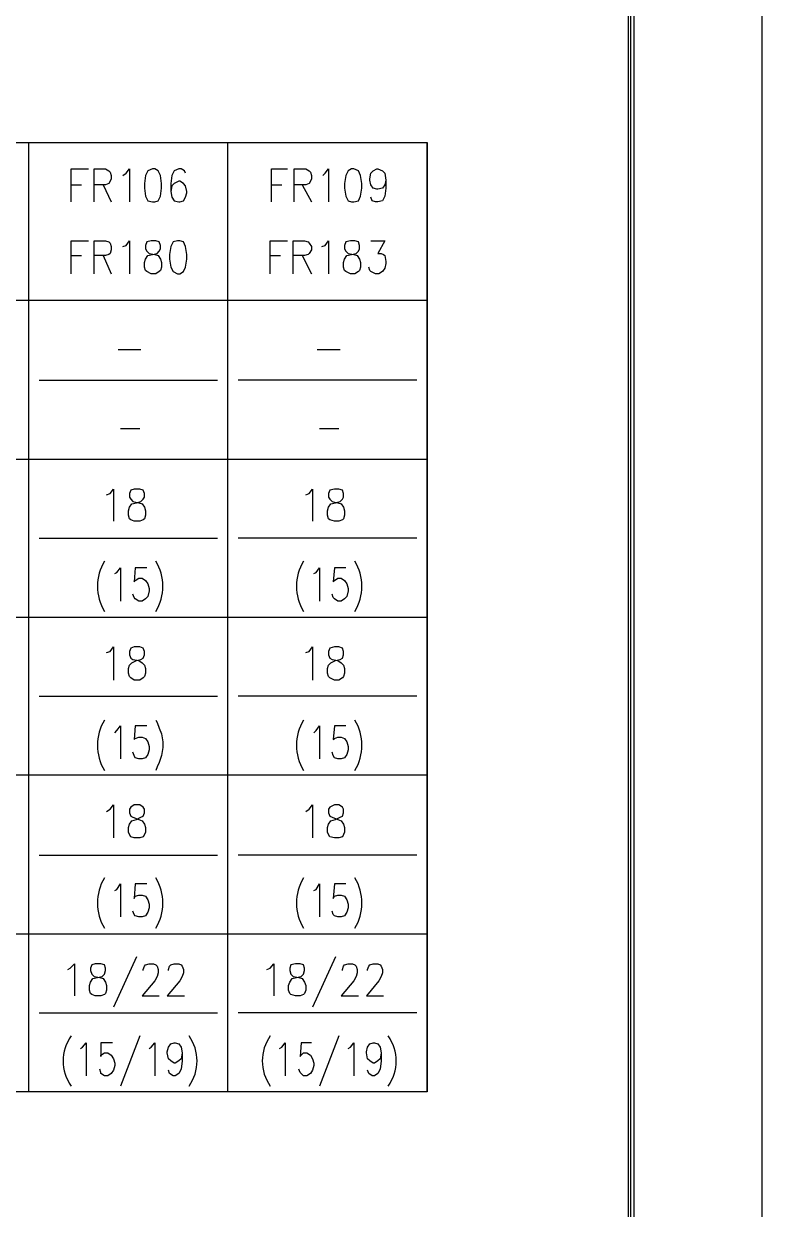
# Model space of a CAD drawing. Header units: millimetres. Extents: x 0.6 to 49, y 0.3 to 23.1.
# Drawn here: x 46.898 to 49.049, y 3.735 to 7.189 of the extents above; entities that cross this region are included whole.
import ezdxf

# ---------------------------------------------------------------- set-up
doc = ezdxf.new("R2010")
doc.units = ezdxf.units.MM
doc.layers.add('PDF_Geometry', color=7, linetype='Continuous')

msp = doc.modelspace()

# ---------------------------------------------------------------- linework, layer by layer
at = {"layer": 'PDF_Geometry', "lineweight": 25}
for points in [[(0.6028, 23.1), (0.6028, 0.28), (49.0494, 0.28), (49.0494, 23.1)], [(1.5528, 22.7267), (1.5528, 0.6533), (48.6761, 0.6533), (48.6761, 22.7267)], [(48.0728, 6.8433), (48.0728, 4.0767), (39.0728, 4.0767), (39.0728, 6.8433)], [(47.2728, 6.7667), (47.2594, 6.76), (47.2528, 6.7467), (47.2494, 6.7233), (47.2494, 6.71), (47.2528, 6.6867), (47.2594, 6.6733), (47.2728, 6.67), (47.2794, 6.67), (47.2894, 6.6733), (47.2961, 6.6867), (47.2994, 6.71), (47.2994, 6.7233), (47.2961, 6.7467), (47.2894, 6.76), (47.2794, 6.7667)], [(47.8528, 6.7667), (47.8428, 6.76), (47.8361, 6.7467), (47.8328, 6.7233), (47.8328, 6.71), (47.8361, 6.6867), (47.8428, 6.6733), (47.8528, 6.67), (47.8594, 6.67), (47.8728, 6.6733), (47.8794, 6.6867), (47.8828, 6.71), (47.8828, 6.7233), (47.8794, 6.7467), (47.8728, 6.76), (47.8594, 6.7667)], [(47.2694, 6.5567), (47.2561, 6.5533), (47.2528, 6.5433), (47.2528, 6.5333), (47.2561, 6.5267), (47.2628, 6.52), (47.2794, 6.5167), (47.2894, 6.5133), (47.2961, 6.5033), (47.2994, 6.4933), (47.2994, 6.48), (47.2961, 6.47), (47.2928, 6.4667), (47.2828, 6.46), (47.2694, 6.46), (47.2561, 6.4667), (47.2528, 6.47), (47.2494, 6.48), (47.2494, 6.4933), (47.2528, 6.5033), (47.2594, 6.5133), (47.2728, 6.5167), (47.2861, 6.52), (47.2928, 6.5267), (47.2961, 6.5333), (47.2961, 6.5433), (47.2928, 6.5533), (47.2828, 6.5567)], [(47.3461, 6.5567), (47.3328, 6.5533), (47.3261, 6.54), (47.3228, 6.5167), (47.3228, 6.5033), (47.3261, 6.48), (47.3328, 6.4667), (47.3461, 6.46), (47.3528, 6.46), (47.3628, 6.4667), (47.3694, 6.48), (47.3728, 6.5033), (47.3728, 6.5167), (47.3694, 6.54), (47.3628, 6.5533), (47.3528, 6.5567)], [(47.8494, 6.5567), (47.8361, 6.5533), (47.8328, 6.5433), (47.8328, 6.5333), (47.8361, 6.5267), (47.8428, 6.52), (47.8594, 6.5167), (47.8694, 6.5133), (47.8761, 6.5033), (47.8794, 6.4933), (47.8794, 6.48), (47.8761, 6.47), (47.8728, 6.4667), (47.8628, 6.46), (47.8494, 6.46), (47.8361, 6.4667), (47.8328, 6.47), (47.8294, 6.48), (47.8294, 6.4933), (47.8328, 6.5033), (47.8394, 6.5133), (47.8528, 6.5167), (47.8661, 6.52), (47.8728, 6.5267), (47.8761, 6.5333), (47.8761, 6.5433), (47.8728, 6.5533), (47.8628, 6.5567)], [(47.2194, 5.8333), (47.2094, 5.83), (47.2061, 5.82), (47.2061, 5.81), (47.2094, 5.8033), (47.2161, 5.7967), (47.2328, 5.7933), (47.2428, 5.79), (47.2494, 5.78), (47.2528, 5.77), (47.2528, 5.7567), (47.2494, 5.7467), (47.2461, 5.7433), (47.2361, 5.74), (47.2194, 5.74), (47.2094, 5.7433), (47.2061, 5.7467), (47.2028, 5.7567), (47.2028, 5.77), (47.2061, 5.78), (47.2128, 5.79), (47.2261, 5.7933), (47.2394, 5.7967), (47.2461, 5.8033), (47.2494, 5.81), (47.2494, 5.82), (47.2461, 5.83), (47.2361, 5.8333)], [(47.8028, 5.8333), (47.7894, 5.83), (47.7861, 5.82), (47.7861, 5.81), (47.7894, 5.8033), (47.7961, 5.7967), (47.8128, 5.7933), (47.8228, 5.79), (47.8294, 5.78), (47.8328, 5.77), (47.8328, 5.7567), (47.8294, 5.7467), (47.8261, 5.7433), (47.8161, 5.74), (47.8028, 5.74), (47.7894, 5.7433), (47.7861, 5.7467), (47.7828, 5.7567), (47.7828, 5.77), (47.7861, 5.78), (47.7928, 5.79), (47.8061, 5.7933), (47.8194, 5.7967), (47.8261, 5.8033), (47.8294, 5.81), (47.8294, 5.82), (47.8261, 5.83), (47.8161, 5.8333)], [(47.2194, 5.3733), (47.2094, 5.37), (47.2061, 5.36), (47.2061, 5.35), (47.2094, 5.34), (47.2161, 5.3367), (47.2328, 5.3333), (47.2428, 5.3267), (47.2494, 5.32), (47.2528, 5.31), (47.2528, 5.2967), (47.2494, 5.2867), (47.2461, 5.2833), (47.2361, 5.2767), (47.2194, 5.2767), (47.2094, 5.2833), (47.2061, 5.2867), (47.2028, 5.2967), (47.2028, 5.31), (47.2061, 5.32), (47.2128, 5.3267), (47.2261, 5.3333), (47.2394, 5.3367), (47.2461, 5.34), (47.2494, 5.35), (47.2494, 5.36), (47.2461, 5.37), (47.2361, 5.3733)], [(47.8028, 5.3733), (47.7894, 5.37), (47.7861, 5.36), (47.7861, 5.35), (47.7894, 5.34), (47.7961, 5.3367), (47.8128, 5.3333), (47.8228, 5.3267), (47.8294, 5.32), (47.8328, 5.31), (47.8328, 5.2967), (47.8294, 5.2867), (47.8261, 5.2833), (47.8161, 5.2767), (47.8028, 5.2767), (47.7894, 5.2833), (47.7861, 5.2867), (47.7828, 5.2967), (47.7828, 5.31), (47.7861, 5.32), (47.7928, 5.3267), (47.8061, 5.3333), (47.8194, 5.3367), (47.8261, 5.34), (47.8294, 5.35), (47.8294, 5.36), (47.8261, 5.37), (47.8161, 5.3733)], [(47.2194, 4.9133), (47.2094, 4.9067), (47.2061, 4.9), (47.2061, 4.89), (47.2094, 4.88), (47.2161, 4.8767), (47.2328, 4.87), (47.2428, 4.8667), (47.2494, 4.8567), (47.2528, 4.8467), (47.2528, 4.8333), (47.2494, 4.8267), (47.2461, 4.82), (47.2361, 4.8167), (47.2194, 4.8167), (47.2094, 4.82), (47.2061, 4.8267), (47.2028, 4.8333), (47.2028, 4.8467), (47.2061, 4.8567), (47.2128, 4.8667), (47.2261, 4.87), (47.2394, 4.8767), (47.2461, 4.88), (47.2494, 4.89), (47.2494, 4.9), (47.2461, 4.9067), (47.2361, 4.9133)], [(47.8028, 4.9133), (47.7894, 4.9067), (47.7861, 4.9), (47.7861, 4.89), (47.7894, 4.88), (47.7961, 4.8767), (47.8128, 4.87), (47.8228, 4.8667), (47.8294, 4.8567), (47.8328, 4.8467), (47.8328, 4.8333), (47.8294, 4.8267), (47.8261, 4.82), (47.8161, 4.8167), (47.8028, 4.8167), (47.7894, 4.82), (47.7861, 4.8267), (47.7828, 4.8333), (47.7828, 4.8467), (47.7861, 4.8567), (47.7928, 4.8667), (47.8061, 4.87), (47.8194, 4.8767), (47.8261, 4.88), (47.8294, 4.89), (47.8294, 4.9), (47.8261, 4.9067), (47.8161, 4.9133)], [(47.1061, 4.45), (47.0961, 4.4467), (47.0928, 4.4367), (47.0928, 4.43), (47.0961, 4.42), (47.1028, 4.4133), (47.1194, 4.41), (47.1294, 4.4067), (47.1361, 4.3967), (47.1394, 4.3867), (47.1394, 4.3733), (47.1361, 4.3633), (47.1328, 4.36), (47.1228, 4.3567), (47.1061, 4.3567), (47.0961, 4.36), (47.0928, 4.3633), (47.0894, 4.3733), (47.0894, 4.3867), (47.0928, 4.3967), (47.0994, 4.4067), (47.1128, 4.41), (47.1261, 4.4133), (47.1328, 4.42), (47.1361, 4.43), (47.1361, 4.4367), (47.1328, 4.4467), (47.1228, 4.45)], [(47.6894, 4.45), (47.6761, 4.4467), (47.6728, 4.4367), (47.6728, 4.43), (47.6761, 4.42), (47.6828, 4.4133), (47.6994, 4.41), (47.7094, 4.4067), (47.7161, 4.3967), (47.7194, 4.3867), (47.7194, 4.3733), (47.7161, 4.3633), (47.7128, 4.36), (47.7028, 4.3567), (47.6894, 4.3567), (47.6761, 4.36), (47.6728, 4.3633), (47.6694, 4.3733), (47.6694, 4.3867), (47.6728, 4.3967), (47.6794, 4.4067), (47.6928, 4.41), (47.7061, 4.4133), (47.7128, 4.42), (47.7161, 4.43), (47.7161, 4.4367), (47.7128, 4.4467), (47.7028, 4.45)]]:
    msp.add_lwpolyline(points, close=True, dxfattribs=at)
for points in [[(48.6661, 0.6633), (48.6661, 22.7167), (1.5628, 22.7167), (1.5628, 0.6633), (48.6761, 0.6633)], [(48.6594, 0.67), (48.6594, 22.71), (1.5694, 22.71), (1.5694, 0.67), (48.6761, 0.67)], [(46.9128, 4.0767), (46.9128, 6.8433)], [(47.4928, 4.0767), (47.4928, 6.8433)], [(48.0728, 4.0767), (48.0728, 6.8433)], [(47.0361, 6.67), (47.0361, 6.7667), (47.0861, 6.7667)], [(47.1028, 6.67), (47.1028, 6.7667), (47.1361, 6.7667), (47.1461, 6.76), (47.1494, 6.7567), (47.1528, 6.7467), (47.1528, 6.7367), (47.1494, 6.73), (47.1461, 6.7233), (47.1361, 6.72), (47.1028, 6.72)], [(47.1861, 6.7467), (47.1961, 6.7533), (47.2061, 6.7667), (47.2061, 6.67)], [(47.3694, 6.7533), (47.3661, 6.76), (47.3561, 6.7667), (47.3494, 6.7667), (47.3361, 6.76), (47.3294, 6.7467), (47.3261, 6.7233), (47.3261, 6.7), (47.3294, 6.6833), (47.3361, 6.6733), (47.3494, 6.67), (47.3528, 6.67), (47.3628, 6.6733), (47.3694, 6.6833), (47.3728, 6.6967), (47.3728, 6.7), (47.3694, 6.7167), (47.3628, 6.7233), (47.3528, 6.73), (47.3494, 6.73), (47.3361, 6.7233), (47.3294, 6.7167), (47.3261, 6.7)], [(47.6194, 6.67), (47.6194, 6.7667), (47.6661, 6.7667)], [(47.6861, 6.67), (47.6861, 6.7667), (47.7194, 6.7667), (47.7294, 6.76), (47.7328, 6.7567), (47.7361, 6.7467), (47.7361, 6.7367), (47.7328, 6.73), (47.7294, 6.7233), (47.7194, 6.72), (47.6861, 6.72)], [(47.7694, 6.7467), (47.7761, 6.7533), (47.7861, 6.7667), (47.7861, 6.67)], [(47.9528, 6.7333), (47.9494, 6.72), (47.9428, 6.71), (47.9294, 6.7067), (47.9261, 6.7067), (47.9161, 6.71), (47.9094, 6.72), (47.9061, 6.7333), (47.9061, 6.7367), (47.9094, 6.7533), (47.9161, 6.76), (47.9261, 6.7667), (47.9294, 6.7667), (47.9428, 6.76), (47.9494, 6.7533), (47.9528, 6.7333), (47.9528, 6.71), (47.9494, 6.6867), (47.9428, 6.6733), (47.9294, 6.67), (47.9228, 6.67), (47.9128, 6.6733), (47.9094, 6.6833)], [(47.0361, 6.72), (47.0661, 6.72)], [(47.1294, 6.72), (47.1528, 6.67)], [(47.6194, 6.72), (47.6494, 6.72)], [(47.7094, 6.72), (47.7361, 6.67)], [(47.0361, 6.46), (47.0361, 6.5567), (47.0861, 6.5567)], [(47.1028, 6.46), (47.1028, 6.5567), (47.1361, 6.5567), (47.1461, 6.5533), (47.1494, 6.55), (47.1528, 6.54), (47.1528, 6.53), (47.1494, 6.52), (47.1461, 6.5167), (47.1361, 6.5133), (47.1028, 6.5133)], [(47.1861, 6.54), (47.1961, 6.5433), (47.2061, 6.5567), (47.2061, 6.46)], [(47.6161, 6.46), (47.6161, 6.5567), (47.6661, 6.5567)], [(47.6828, 6.46), (47.6828, 6.5567), (47.7161, 6.5567), (47.7261, 6.5533), (47.7294, 6.55), (47.7361, 6.54), (47.7361, 6.53), (47.7294, 6.52), (47.7261, 6.5167), (47.7161, 6.5133), (47.6828, 6.5133)], [(47.7661, 6.54), (47.7761, 6.5433), (47.7861, 6.5567), (47.7861, 6.46)], [(47.9094, 6.5567), (47.9494, 6.5567), (47.9294, 6.52), (47.9394, 6.52), (47.9461, 6.5167), (47.9494, 6.5133), (47.9528, 6.4967), (47.9528, 6.49), (47.9494, 6.4767), (47.9428, 6.4667), (47.9328, 6.46), (47.9228, 6.46), (47.9094, 6.4667), (47.9061, 6.47), (47.9028, 6.48)], [(47.0361, 6.5133), (47.0661, 6.5133)], [(47.1294, 6.5133), (47.1528, 6.46)], [(47.6161, 6.5133), (47.6461, 6.5133)], [(47.7094, 6.5133), (47.7361, 6.46)], [(39.0728, 6.3833), (48.0728, 6.3833)], [(47.1728, 6.24), (47.2394, 6.24)], [(47.7528, 6.24), (47.8194, 6.24)], [(46.9428, 6.15), (47.4628, 6.15)], [(48.0428, 6.15), (47.5228, 6.15)], [(47.1794, 6.01), (47.2361, 6.01)], [(47.7594, 6.01), (47.8161, 6.01)], [(40.2294, 5.92), (48.0728, 5.92)], [(47.1394, 5.8167), (47.1494, 5.82), (47.1594, 5.8333), (47.1594, 5.74)], [(47.7194, 5.8167), (47.7294, 5.82), (47.7394, 5.8333), (47.7394, 5.74)], [(46.9428, 5.69), (47.4628, 5.69)], [(48.0428, 5.69), (47.5228, 5.69)], [(47.1628, 5.5867), (47.1694, 5.59), (47.1794, 5.6033), (47.1794, 5.5067)], [(47.2561, 5.6033), (47.2228, 5.6033), (47.2194, 5.5633), (47.2228, 5.5667), (47.2328, 5.5733), (47.2428, 5.5733), (47.2528, 5.5667), (47.2594, 5.5567), (47.2628, 5.5433), (47.2628, 5.5367), (47.2594, 5.52), (47.2528, 5.5133), (47.2428, 5.5067), (47.2328, 5.5067), (47.2228, 5.5133), (47.2194, 5.5167), (47.2161, 5.5267)], [(47.7428, 5.5867), (47.7494, 5.59), (47.7594, 5.6033), (47.7594, 5.5067)], [(47.8361, 5.6033), (47.8028, 5.6033), (47.7994, 5.5633), (47.8028, 5.5667), (47.8128, 5.5733), (47.8228, 5.5733), (47.8328, 5.5667), (47.8394, 5.5567), (47.8428, 5.5433), (47.8428, 5.5367), (47.8394, 5.52), (47.8328, 5.5133), (47.8228, 5.5067), (47.8128, 5.5067), (47.8028, 5.5133), (47.7994, 5.5167), (47.7961, 5.5267)], [(40.2294, 5.46), (48.0728, 5.46)], [(47.1394, 5.3567), (47.1494, 5.36), (47.1594, 5.3733), (47.1594, 5.2767)], [(47.7194, 5.3567), (47.7294, 5.36), (47.7394, 5.3733), (47.7394, 5.2767)], [(46.9428, 5.23), (47.4628, 5.23)], [(48.0428, 5.23), (47.5228, 5.23)], [(47.2828, 5.16), (47.2861, 5.1533), (47.2928, 5.1367), (47.2994, 5.12), (47.3028, 5.0967), (47.3028, 5.08), (47.2994, 5.0567), (47.2928, 5.0367), (47.2861, 5.0233), (47.2828, 5.0133)], [(47.1628, 5.1233), (47.1694, 5.13), (47.1794, 5.1433), (47.1794, 5.0467)], [(47.2561, 5.1433), (47.2228, 5.1433), (47.2194, 5.1033), (47.2228, 5.1067), (47.2328, 5.11), (47.2428, 5.11), (47.2528, 5.1067), (47.2594, 5.0967), (47.2628, 5.0833), (47.2628, 5.0733), (47.2594, 5.06), (47.2528, 5.05), (47.2428, 5.0467), (47.2328, 5.0467), (47.2228, 5.05), (47.2194, 5.0567), (47.2161, 5.0667)], [(47.7428, 5.1233), (47.7494, 5.13), (47.7594, 5.1433), (47.7594, 5.0467)], [(47.8361, 5.1433), (47.8028, 5.1433), (47.7994, 5.1033), (47.8028, 5.1067), (47.8128, 5.11), (47.8228, 5.11), (47.8328, 5.1067), (47.8394, 5.0967), (47.8428, 5.0833), (47.8428, 5.0733), (47.8394, 5.06), (47.8328, 5.05), (47.8228, 5.0467), (47.8128, 5.0467), (47.8028, 5.05), (47.7994, 5.0567), (47.7961, 5.0667)], [(40.2294, 5), (48.0728, 5)], [(47.1394, 4.8933), (47.1494, 4.9), (47.1594, 4.9133), (47.1594, 4.8167)], [(47.7194, 4.8933), (47.7294, 4.9), (47.7394, 4.9133), (47.7394, 4.8167)], [(46.9428, 4.7667), (47.4628, 4.7667)], [(48.0428, 4.7667), (47.5228, 4.7667)], [(47.1628, 4.6633), (47.1694, 4.6667), (47.1794, 4.6833), (47.1794, 4.5867)], [(47.2561, 4.6833), (47.2228, 4.6833), (47.2194, 4.64), (47.2228, 4.6467), (47.2328, 4.65), (47.2428, 4.65), (47.2528, 4.6467), (47.2594, 4.6367), (47.2628, 4.6233), (47.2628, 4.6133), (47.2594, 4.6), (47.2528, 4.59), (47.2428, 4.5867), (47.2328, 4.5867), (47.2228, 4.59), (47.2194, 4.5933), (47.2161, 4.6033)], [(47.7428, 4.6633), (47.7494, 4.6667), (47.7594, 4.6833), (47.7594, 4.5867)], [(47.8361, 4.6833), (47.8028, 4.6833), (47.7994, 4.64), (47.8028, 4.6467), (47.8128, 4.65), (47.8228, 4.65), (47.8328, 4.6467), (47.8394, 4.6367), (47.8428, 4.6233), (47.8428, 4.6133), (47.8394, 4.6), (47.8328, 4.59), (47.8228, 4.5867), (47.8128, 4.5867), (47.8028, 4.59), (47.7994, 4.5933), (47.7961, 4.6033)], [(40.2294, 4.5367), (48.0728, 4.5367)], [(47.2261, 4.47), (47.1594, 4.3233)], [(47.8061, 4.47), (47.7394, 4.3233)], [(47.0261, 4.4333), (47.0328, 4.4367), (47.0461, 4.45), (47.0461, 4.3567)], [(47.2461, 4.43), (47.2461, 4.4333), (47.2494, 4.4433), (47.2528, 4.4467), (47.2628, 4.45), (47.2761, 4.45), (47.2828, 4.4467), (47.2861, 4.4433), (47.2894, 4.4333), (47.2894, 4.4233), (47.2861, 4.4133), (47.2794, 4.4), (47.2428, 4.3567), (47.2928, 4.3567)], [(47.3194, 4.43), (47.3194, 4.4333), (47.3228, 4.4433), (47.3261, 4.4467), (47.3361, 4.45), (47.3494, 4.45), (47.3561, 4.4467), (47.3594, 4.4433), (47.3628, 4.4333), (47.3628, 4.4233), (47.3594, 4.4133), (47.3528, 4.4), (47.3161, 4.3567), (47.3661, 4.3567)], [(47.6061, 4.4333), (47.6161, 4.4367), (47.6261, 4.45), (47.6261, 4.3567)], [(47.8261, 4.43), (47.8261, 4.4333), (47.8294, 4.4433), (47.8328, 4.4467), (47.8428, 4.45), (47.8561, 4.45), (47.8628, 4.4467), (47.8661, 4.4433), (47.8694, 4.4333), (47.8694, 4.4233), (47.8661, 4.4133), (47.8594, 4.4), (47.8228, 4.3567), (47.8728, 4.3567)], [(47.8994, 4.43), (47.8994, 4.4333), (47.9028, 4.4433), (47.9061, 4.4467), (47.9161, 4.45), (47.9294, 4.45), (47.9361, 4.4467), (47.9394, 4.4433), (47.9428, 4.4333), (47.9428, 4.4233), (47.9394, 4.4133), (47.9328, 4.4), (47.8961, 4.3567), (47.9461, 4.3567)], [(46.9428, 4.3067), (47.4628, 4.3067)], [(48.0428, 4.3067), (47.5228, 4.3067)], [(47.0628, 4.2033), (47.0694, 4.2067), (47.0794, 4.22), (47.0794, 4.1233)], [(47.1561, 4.22), (47.1228, 4.22), (47.1228, 4.18), (47.1228, 4.1833), (47.1328, 4.19), (47.1428, 4.19), (47.1528, 4.1833), (47.1594, 4.1733), (47.1628, 4.16), (47.1628, 4.1533), (47.1594, 4.14), (47.1528, 4.13), (47.1428, 4.1233), (47.1328, 4.1233), (47.1228, 4.13), (47.1228, 4.1333), (47.1194, 4.1433)], [(47.2361, 4.24), (47.1794, 4.0933)], [(47.2628, 4.2033), (47.2694, 4.2067), (47.2794, 4.22), (47.2794, 4.1233)], [(47.3594, 4.19), (47.3561, 4.1733), (47.3494, 4.1667), (47.3394, 4.16), (47.3361, 4.16), (47.3261, 4.1667), (47.3194, 4.1733), (47.3161, 4.19), (47.3161, 4.1933), (47.3194, 4.2067), (47.3261, 4.2167), (47.3361, 4.22), (47.3394, 4.22), (47.3494, 4.2167), (47.3561, 4.2067), (47.3594, 4.19), (47.3594, 4.1667), (47.3561, 4.1433), (47.3494, 4.13), (47.3394, 4.1233), (47.3328, 4.1233), (47.3228, 4.13), (47.3194, 4.14)], [(47.6428, 4.2033), (47.6494, 4.2067), (47.6594, 4.22), (47.6594, 4.1233)], [(47.7361, 4.22), (47.7061, 4.22), (47.7028, 4.18), (47.7061, 4.1833), (47.7128, 4.19), (47.7228, 4.19), (47.7328, 4.1833), (47.7394, 4.1733), (47.7428, 4.16), (47.7428, 4.1533), (47.7394, 4.14), (47.7328, 4.13), (47.7228, 4.1233), (47.7128, 4.1233), (47.7061, 4.13), (47.7028, 4.1333), (47.6994, 4.1433)], [(47.8161, 4.24), (47.7594, 4.0933)], [(47.8428, 4.2033), (47.8494, 4.2067), (47.8594, 4.22), (47.8594, 4.1233)], [(47.9394, 4.19), (47.9361, 4.1733), (47.9294, 4.1667), (47.9194, 4.16), (47.9161, 4.16), (47.9061, 4.1667), (47.8994, 4.1733), (47.8961, 4.19), (47.8961, 4.1933), (47.8994, 4.2067), (47.9061, 4.2167), (47.9161, 4.22), (47.9194, 4.22), (47.9294, 4.2167), (47.9361, 4.2067), (47.9394, 4.19), (47.9394, 4.1667), (47.9361, 4.1433), (47.9294, 4.13), (47.9194, 4.1233), (47.9128, 4.1233), (47.9028, 4.13), (47.8994, 4.14)]]:
    msp.add_lwpolyline(points, dxfattribs=at)
for centre, radius, start, end in [((47.2561, 5.55), 0.1435, 149.2645, 210.7355), ((47.1594, 5.55), 0.1435, 329.2645, 30.7355), ((47.8361, 5.55), 0.1435, 149.2645, 210.7355), ((47.7394, 5.55), 0.1435, 329.2645, 30.7355), ((47.2547, 5.0867), 0.1423, 148.9787, 211.0213), ((47.8347, 5.0867), 0.1423, 148.9787, 211.0213), ((47.7408, 5.0867), 0.1423, 328.9787, 31.0213), ((47.2547, 4.6267), 0.1423, 148.9787, 211.0213), ((47.1608, 4.6267), 0.1423, 328.9787, 31.0213), ((47.8347, 4.6267), 0.1423, 148.9787, 211.0213), ((47.7408, 4.6267), 0.1423, 328.9787, 31.0213), ((47.1387, 4.1667), 0.1261, 144.4497, 215.5503), ((47.2768, 4.1667), 0.1261, 324.4497, 35.5503), ((47.7187, 4.1667), 0.1261, 144.4497, 215.5503), ((47.8568, 4.1667), 0.1261, 324.4497, 35.5503)]:
    msp.add_arc(centre, radius, start, end, dxfattribs=at)

doc.saveas('drawing.dxf')
